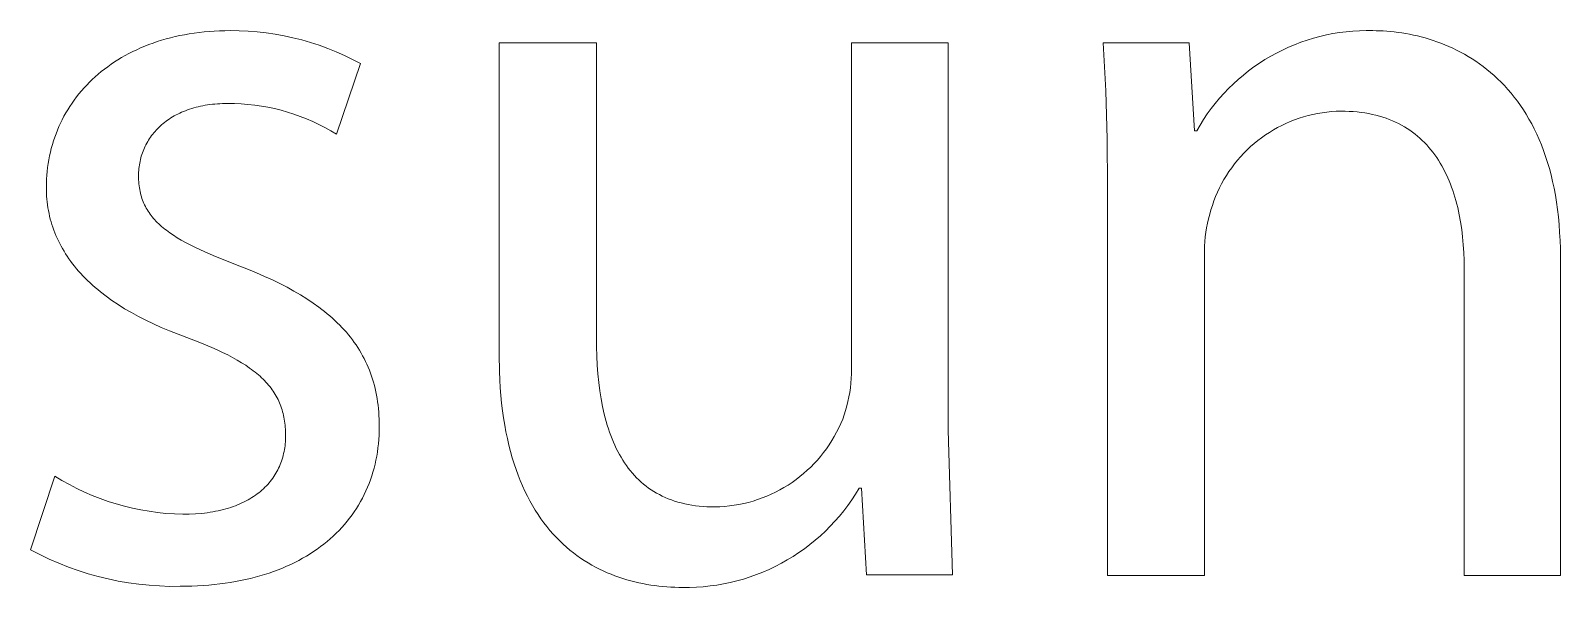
# Model space of a CAD drawing. Header units: millimetres. Extents: x 1383 to 4664, y -160 to 2132.
# Drawn here: x 3919.21 to 3964.9, y -105.34 to -88.71 of the extents above; entities that cross this region are included whole.
import ezdxf

# ---------------------------------------------------------------- set-up
doc = ezdxf.new("R2010")
doc.units = ezdxf.units.MM
doc.header["$MEASUREMENT"] = 0
doc.layers.add('Domyślny', color=7, linetype='Continuous', true_color=0x000000)

msp = doc.modelspace()

# ---------------------------------------------------------------- linework, layer by layer
at = {"layer": 'Domyślny', "color": 18, "lineweight": 15, "true_color": 0x000000}
for p, q in [((3922.87, -89.08), (3922.997, -89.036)), ((3922.997, -89.036), (3923.127, -88.996)), ((3923.127, -88.996), (3923.259, -88.957)), ((3923.259, -88.957), (3923.393, -88.921)), ((3923.393, -88.921), (3923.53, -88.888)), ((3923.53, -88.888), (3923.668, -88.858)), ((3923.668, -88.858), (3923.809, -88.83)), ((3923.809, -88.83), (3923.952, -88.805)), ((3923.952, -88.805), (3924.097, -88.783)), ((3924.097, -88.783), (3924.244, -88.763)), ((3924.244, -88.763), (3924.393, -88.747)), ((3924.393, -88.747), (3924.544, -88.733)), ((3924.544, -88.733), (3924.697, -88.723)), ((3924.697, -88.723), (3924.853, -88.715)), ((3924.853, -88.715), (3925.01, -88.71)), ((3925.01, -88.71), (3925.169, -88.709)), ((3925.169, -88.709), (3925.44, -88.712)), ((3925.44, -88.712), (3925.711, -88.724)), ((3925.711, -88.724), (3925.981, -88.746)), ((3925.981, -88.746), (3926.251, -88.776)), ((3926.251, -88.776), (3926.519, -88.816)), ((3926.519, -88.816), (3926.785, -88.864)), ((3926.785, -88.864), (3927.05, -88.922)), ((3927.05, -88.922), (3927.313, -88.988)), ((3927.313, -88.988), (3927.573, -89.063)), ((3927.573, -89.063), (3927.831, -89.147)), ((3933.204, -98.378), (3933.204, -89.069)), ((3933.204, -89.069), (3936.111, -89.069)), ((3936.111, -89.069), (3936.111, -97.876)), ((3943.726, -98.826), (3943.726, -89.069)), ((3943.726, -89.069), (3946.61, -89.069)), ((3946.61, -89.069), (3946.61, -100.64)), ((3951.317, -90.507), (3951.238, -89.069)), ((3951.238, -89.069), (3953.805, -89.069)), ((3953.805, -89.069), (3953.969, -91.703)), ((3956.96, -89.128), (3957.146, -89.057)), ((3957.146, -89.057), (3957.334, -88.993)), ((3957.334, -88.993), (3957.524, -88.935)), ((3957.524, -88.935), (3957.715, -88.883)), ((3957.715, -88.883), (3957.909, -88.838)), ((3957.909, -88.838), (3958.104, -88.799)), ((3958.104, -88.799), (3958.3, -88.767)), ((3958.3, -88.767), (3958.497, -88.742)), ((3958.497, -88.742), (3958.695, -88.724)), ((3958.695, -88.724), (3958.893, -88.712)), ((3958.893, -88.712), (3959.091, -88.707)), ((3959.091, -88.707), (3959.29, -88.709)), ((3959.29, -88.709), (3959.394, -88.71)), ((3959.394, -88.71), (3959.499, -88.713)), ((3959.499, -88.713), (3959.606, -88.718)), ((3959.606, -88.718), (3959.715, -88.725)), ((3959.715, -88.725), (3959.825, -88.734)), ((3959.825, -88.734), (3959.936, -88.746)), ((3959.936, -88.746), (3960.048, -88.76)), ((3960.048, -88.76), (3960.161, -88.776)), ((3960.161, -88.776), (3960.276, -88.795)), ((3960.276, -88.795), (3960.391, -88.816)), ((3960.391, -88.816), (3960.506, -88.84)), ((3960.506, -88.84), (3960.623, -88.867)), ((3960.623, -88.867), (3960.74, -88.896)), ((3960.74, -88.896), (3960.857, -88.928)), ((3960.857, -88.928), (3960.975, -88.963)), ((3960.975, -88.963), (3961.092, -89)), ((3961.092, -89), (3961.21, -89.041)), ((3961.21, -89.041), (3961.328, -89.085)), ((3921.824, -89.579), (3921.931, -89.514)), ((3921.931, -89.514), (3922.04, -89.452)), ((3922.04, -89.452), (3922.152, -89.392)), ((3922.152, -89.392), (3922.266, -89.334)), ((3922.266, -89.334), (3922.382, -89.278)), ((3922.382, -89.278), (3922.5, -89.225)), ((3922.5, -89.225), (3922.621, -89.174)), ((3922.621, -89.174), (3922.744, -89.126)), ((3922.744, -89.126), (3922.87, -89.08)), ((3927.831, -89.147), (3928.086, -89.239)), ((3928.086, -89.239), (3928.338, -89.34)), ((3928.338, -89.34), (3928.586, -89.449)), ((3928.586, -89.449), (3928.83, -89.567)), ((3956.074, -89.575), (3956.245, -89.473)), ((3956.245, -89.473), (3956.419, -89.378)), ((3956.419, -89.378), (3956.597, -89.289)), ((3956.597, -89.289), (3956.777, -89.205)), ((3956.777, -89.205), (3956.96, -89.128)), ((3961.328, -89.085), (3961.446, -89.132)), ((3961.446, -89.132), (3961.563, -89.182)), ((3961.563, -89.182), (3961.68, -89.235)), ((3961.68, -89.235), (3961.797, -89.291)), ((3961.797, -89.291), (3961.913, -89.351)), ((3961.913, -89.351), (3962.029, -89.414)), ((3962.029, -89.414), (3962.143, -89.481)), ((3962.143, -89.481), (3962.257, -89.551)), ((3921.234, -90.01), (3921.326, -89.933)), ((3921.326, -89.933), (3921.421, -89.858)), ((3921.421, -89.858), (3921.518, -89.785)), ((3921.518, -89.785), (3921.618, -89.714)), ((3921.618, -89.714), (3921.72, -89.645)), ((3921.72, -89.645), (3921.824, -89.579)), ((3929.07, -89.692), (3928.349, -91.801)), ((3928.83, -89.567), (3929.07, -89.692)), ((3955.428, -90.036), (3955.584, -89.912)), ((3955.584, -89.912), (3955.743, -89.794)), ((3955.743, -89.794), (3955.907, -89.682)), ((3955.907, -89.682), (3956.074, -89.575)), ((3962.257, -89.551), (3962.37, -89.625)), ((3962.37, -89.625), (3962.482, -89.702)), ((3962.482, -89.702), (3962.592, -89.783)), ((3962.592, -89.783), (3962.702, -89.868)), ((3962.702, -89.868), (3962.81, -89.957)), ((3962.81, -89.957), (3962.916, -90.05)), ((3920.734, -90.509), (3920.811, -90.421)), ((3920.811, -90.421), (3920.89, -90.335)), ((3920.89, -90.335), (3920.973, -90.251)), ((3920.973, -90.251), (3921.057, -90.169)), ((3921.057, -90.169), (3921.145, -90.088)), ((3921.145, -90.088), (3921.234, -90.01)), ((3954.85, -90.58), (3954.987, -90.437)), ((3954.987, -90.437), (3955.13, -90.298)), ((3955.13, -90.298), (3955.277, -90.164)), ((3955.277, -90.164), (3955.428, -90.036)), ((3962.916, -90.05), (3963.021, -90.147)), ((3963.021, -90.147), (3963.124, -90.248)), ((3963.124, -90.248), (3963.225, -90.352)), ((3963.225, -90.352), (3963.325, -90.462)), ((3920.388, -90.972), (3920.452, -90.876)), ((3920.452, -90.876), (3920.518, -90.782)), ((3920.518, -90.782), (3920.587, -90.689)), ((3920.587, -90.689), (3920.659, -90.598)), ((3920.659, -90.598), (3920.734, -90.509)), ((3924.716, -90.901), (3924.642, -90.908)), ((3924.791, -90.894), (3924.716, -90.901)), ((3924.868, -90.89), (3924.791, -90.894)), ((3924.945, -90.886), (3924.868, -90.89)), ((3925.024, -90.884), (3924.945, -90.886)), ((3925.104, -90.883), (3925.024, -90.884)), ((3925.305, -90.886), (3925.104, -90.883)), ((3925.506, -90.895), (3925.305, -90.886)), ((3925.706, -90.91), (3925.506, -90.895)), ((3951.361, -91.946), (3951.317, -90.507)), ((3954.468, -91.037), (3954.59, -90.881)), ((3954.59, -90.881), (3954.718, -90.728)), ((3954.718, -90.728), (3954.85, -90.58)), ((3963.325, -90.462), (3963.422, -90.575)), ((3963.422, -90.575), (3963.517, -90.693)), ((3963.517, -90.693), (3963.61, -90.815)), ((3963.61, -90.815), (3963.701, -90.941)), ((3920.159, -91.369), (3920.212, -91.268)), ((3920.212, -91.268), (3920.268, -91.168)), ((3920.268, -91.168), (3920.326, -91.069)), ((3920.326, -91.069), (3920.388, -90.972)), ((3923.355, -91.349), (3923.307, -91.382)), ((3923.404, -91.317), (3923.355, -91.349)), ((3923.455, -91.286), (3923.404, -91.317)), ((3923.506, -91.256), (3923.455, -91.286)), ((3923.559, -91.228), (3923.506, -91.256)), ((3923.613, -91.2), (3923.559, -91.228)), ((3923.669, -91.173), (3923.613, -91.2)), ((3923.725, -91.147), (3923.669, -91.173)), ((3923.783, -91.123), (3923.725, -91.147)), ((3923.842, -91.099), (3923.783, -91.123)), ((3923.902, -91.077), (3923.842, -91.099)), ((3923.964, -91.055), (3923.902, -91.077)), ((3924.026, -91.035), (3923.964, -91.055)), ((3924.09, -91.016), (3924.026, -91.035)), ((3924.155, -90.998), (3924.09, -91.016)), ((3924.221, -90.982), (3924.155, -90.998)), ((3924.288, -90.966), (3924.221, -90.982)), ((3924.356, -90.952), (3924.288, -90.966)), ((3924.426, -90.939), (3924.356, -90.952)), ((3924.497, -90.928), (3924.426, -90.939)), ((3924.569, -90.917), (3924.497, -90.928)), ((3924.642, -90.908), (3924.569, -90.917)), ((3925.906, -90.933), (3925.706, -90.91)), ((3926.105, -90.962), (3925.906, -90.933)), ((3926.302, -90.997), (3926.105, -90.962)), ((3926.499, -91.039), (3926.302, -90.997)), ((3926.694, -91.087), (3926.499, -91.039)), ((3926.887, -91.142), (3926.694, -91.087)), ((3927.079, -91.203), (3926.887, -91.142)), ((3927.268, -91.27), (3927.079, -91.203)), ((3927.455, -91.344), (3927.268, -91.27)), ((3927.64, -91.423), (3927.455, -91.344)), ((3954.24, -91.363), (3954.351, -91.198)), ((3954.351, -91.198), (3954.468, -91.037)), ((3957.093, -91.325), (3956.96, -91.372)), ((3957.228, -91.282), (3957.093, -91.325)), ((3957.364, -91.245), (3957.228, -91.282)), ((3957.501, -91.211), (3957.364, -91.245)), ((3957.639, -91.183), (3957.501, -91.211)), ((3957.778, -91.159), (3957.639, -91.183)), ((3957.918, -91.14), (3957.778, -91.159)), ((3958.058, -91.126), (3957.918, -91.14)), ((3958.199, -91.117), (3958.058, -91.126)), ((3958.339, -91.113), (3958.199, -91.117)), ((3958.466, -91.114), (3958.339, -91.113)), ((3958.589, -91.119), (3958.466, -91.114)), ((3958.711, -91.126), (3958.589, -91.119)), ((3958.829, -91.137), (3958.711, -91.126)), ((3958.945, -91.151), (3958.829, -91.137)), ((3959.059, -91.167), (3958.945, -91.151)), ((3959.17, -91.187), (3959.059, -91.167)), ((3959.279, -91.209), (3959.17, -91.187)), ((3959.385, -91.234), (3959.279, -91.209)), ((3959.489, -91.262), (3959.385, -91.234)), ((3959.59, -91.293), (3959.489, -91.262)), ((3959.69, -91.326), (3959.59, -91.293)), ((3959.786, -91.362), (3959.69, -91.326)), ((3963.701, -90.941), (3963.789, -91.072)), ((3963.789, -91.072), (3963.874, -91.207)), ((3963.874, -91.207), (3963.957, -91.348)), ((3963.957, -91.348), (3964.037, -91.492)), ((3919.934, -91.895), (3919.974, -91.788)), ((3919.974, -91.788), (3920.016, -91.681)), ((3920.016, -91.681), (3920.061, -91.576)), ((3920.061, -91.576), (3920.108, -91.472)), ((3920.108, -91.472), (3920.159, -91.369)), ((3922.862, -91.801), (3922.829, -91.843)), ((3922.896, -91.758), (3922.862, -91.801)), ((3922.931, -91.717), (3922.896, -91.758)), ((3922.968, -91.677), (3922.931, -91.717)), ((3923.006, -91.637), (3922.968, -91.677)), ((3923.045, -91.598), (3923.006, -91.637)), ((3923.086, -91.56), (3923.045, -91.598)), ((3923.128, -91.522), (3923.086, -91.56)), ((3923.171, -91.486), (3923.128, -91.522)), ((3923.215, -91.45), (3923.171, -91.486)), ((3923.26, -91.416), (3923.215, -91.45)), ((3923.307, -91.382), (3923.26, -91.416)), ((3927.822, -91.509), (3927.64, -91.423)), ((3928.001, -91.6), (3927.822, -91.509)), ((3928.176, -91.698), (3928.001, -91.6)), ((3928.349, -91.801), (3928.176, -91.698)), ((3953.969, -91.703), (3954.035, -91.703)), ((3954.035, -91.703), (3954.134, -91.531)), ((3954.134, -91.531), (3954.24, -91.363)), ((3956.204, -91.748), (3956.086, -91.825)), ((3956.324, -91.675), (3956.204, -91.748)), ((3956.447, -91.605), (3956.324, -91.675)), ((3956.572, -91.54), (3956.447, -91.605)), ((3956.7, -91.48), (3956.572, -91.54)), ((3956.829, -91.424), (3956.7, -91.48)), ((3956.96, -91.372), (3956.829, -91.424)), ((3959.881, -91.401), (3959.786, -91.362)), ((3959.973, -91.442), (3959.881, -91.401)), ((3960.063, -91.486), (3959.973, -91.442)), ((3960.15, -91.532), (3960.063, -91.486)), ((3960.235, -91.58), (3960.15, -91.532)), ((3960.318, -91.632), (3960.235, -91.58)), ((3960.399, -91.685), (3960.318, -91.632)), ((3960.478, -91.741), (3960.399, -91.685)), ((3960.554, -91.799), (3960.478, -91.741)), ((3960.628, -91.859), (3960.554, -91.799)), ((3964.037, -91.492), (3964.115, -91.642)), ((3964.115, -91.642), (3964.189, -91.796)), ((3964.189, -91.796), (3964.26, -91.956)), ((3919.805, -92.337), (3919.833, -92.225)), ((3919.833, -92.225), (3919.864, -92.114)), ((3919.864, -92.114), (3919.898, -92.004)), ((3919.898, -92.004), (3919.934, -91.895)), ((3922.592, -92.259), (3922.572, -92.309)), ((3922.613, -92.211), (3922.592, -92.259)), ((3922.636, -92.163), (3922.613, -92.211)), ((3922.659, -92.115), (3922.636, -92.163)), ((3922.684, -92.068), (3922.659, -92.115)), ((3922.711, -92.022), (3922.684, -92.068)), ((3922.738, -91.976), (3922.711, -92.022)), ((3922.767, -91.931), (3922.738, -91.976)), ((3922.798, -91.887), (3922.767, -91.931)), ((3922.829, -91.843), (3922.798, -91.887)), ((3951.369, -93.385), (3951.361, -91.946)), ((3955.541, -92.271), (3955.441, -92.371)), ((3955.643, -92.174), (3955.541, -92.271)), ((3955.749, -92.081), (3955.643, -92.174)), ((3955.859, -91.992), (3955.749, -92.081)), ((3955.971, -91.907), (3955.859, -91.992)), ((3956.086, -91.825), (3955.971, -91.907)), ((3960.7, -91.922), (3960.628, -91.859)), ((3960.77, -91.987), (3960.7, -91.922)), ((3960.838, -92.054), (3960.77, -91.987)), ((3960.903, -92.123), (3960.838, -92.054)), ((3960.967, -92.194), (3960.903, -92.123)), ((3961.028, -92.267), (3960.967, -92.194)), ((3961.088, -92.343), (3961.028, -92.267)), ((3964.26, -91.956), (3964.328, -92.12)), ((3964.328, -92.12), (3964.393, -92.289)), ((3919.722, -92.795), (3919.738, -92.679)), ((3919.738, -92.679), (3919.758, -92.564)), ((3919.758, -92.564), (3919.78, -92.45)), ((3919.78, -92.45), (3919.805, -92.337)), ((3922.463, -92.72), (3922.455, -92.774)), ((3922.472, -92.667), (3922.463, -92.72)), ((3922.482, -92.615), (3922.472, -92.667)), ((3922.494, -92.562), (3922.482, -92.615)), ((3922.507, -92.511), (3922.494, -92.562)), ((3922.521, -92.459), (3922.507, -92.511)), ((3922.537, -92.409), (3922.521, -92.459)), ((3922.554, -92.358), (3922.537, -92.409)), ((3922.572, -92.309), (3922.554, -92.358)), ((3955.164, -92.69), (3955.079, -92.803)), ((3955.253, -92.581), (3955.164, -92.69)), ((3955.345, -92.474), (3955.253, -92.581)), ((3955.441, -92.371), (3955.345, -92.474)), ((3961.145, -92.42), (3961.088, -92.343)), ((3961.201, -92.499), (3961.145, -92.42)), ((3961.254, -92.58), (3961.201, -92.499)), ((3961.306, -92.663), (3961.254, -92.58)), ((3961.355, -92.747), (3961.306, -92.663)), ((3964.393, -92.289), (3964.454, -92.463)), ((3964.454, -92.463), (3964.512, -92.643)), ((3964.512, -92.643), (3964.566, -92.827)), ((3919.686, -93.266), (3919.691, -93.147)), ((3919.691, -93.147), (3919.698, -93.029)), ((3919.698, -93.029), (3919.709, -92.911)), ((3919.709, -92.911), (3919.722, -92.795)), ((3922.439, -92.991), (3922.438, -93.046)), ((3922.438, -93.046), (3922.439, -93.108)), ((3922.441, -92.936), (3922.439, -92.991)), ((3922.439, -93.108), (3922.441, -93.168)), ((3922.444, -92.882), (3922.441, -92.936)), ((3922.441, -93.168), (3922.444, -93.228)), ((3922.449, -92.828), (3922.444, -92.882)), ((3922.455, -92.774), (3922.449, -92.828)), ((3954.849, -93.157), (3954.78, -93.281)), ((3954.921, -93.037), (3954.849, -93.157)), ((3954.998, -92.918), (3954.921, -93.037)), ((3955.079, -92.803), (3954.998, -92.918)), ((3961.403, -92.834), (3961.355, -92.747)), ((3961.448, -92.922), (3961.403, -92.834)), ((3961.492, -93.011), (3961.448, -92.922)), ((3961.534, -93.103), (3961.492, -93.011)), ((3961.574, -93.196), (3961.534, -93.103)), ((3964.566, -92.827), (3964.616, -93.017)), ((3964.616, -93.017), (3964.663, -93.213)), ((3919.685, -93.385), (3919.686, -93.266)), ((3919.686, -93.474), (3919.685, -93.385)), ((3919.688, -93.562), (3919.686, -93.474)), ((3919.693, -93.65), (3919.688, -93.562)), ((3922.444, -93.228), (3922.449, -93.286)), ((3922.449, -93.286), (3922.455, -93.343)), ((3922.455, -93.343), (3922.463, -93.4)), ((3922.463, -93.4), (3922.472, -93.455)), ((3922.472, -93.455), (3922.483, -93.51)), ((3922.483, -93.51), (3922.495, -93.563)), ((3922.495, -93.563), (3922.508, -93.616)), ((3922.508, -93.616), (3922.523, -93.668)), ((3951.369, -104.978), (3951.369, -93.385)), ((3954.656, -93.534), (3954.6, -93.663)), ((3954.716, -93.406), (3954.656, -93.534)), ((3954.78, -93.281), (3954.716, -93.406)), ((3961.612, -93.29), (3961.574, -93.196)), ((3961.648, -93.387), (3961.612, -93.29)), ((3961.683, -93.484), (3961.648, -93.387)), ((3961.716, -93.583), (3961.683, -93.484)), ((3961.746, -93.684), (3961.716, -93.583)), ((3964.663, -93.213), (3964.706, -93.413)), ((3964.706, -93.413), (3964.744, -93.619)), ((3964.744, -93.619), (3964.779, -93.831)), ((3919.7, -93.738), (3919.693, -93.65)), ((3919.709, -93.825), (3919.7, -93.738)), ((3919.72, -93.911), (3919.709, -93.825)), ((3919.733, -93.997), (3919.72, -93.911)), ((3919.748, -94.082), (3919.733, -93.997)), ((3919.765, -94.167), (3919.748, -94.082)), ((3922.523, -93.668), (3922.539, -93.719)), ((3922.539, -93.719), (3922.557, -93.769)), ((3922.557, -93.769), (3922.576, -93.819)), ((3922.576, -93.819), (3922.597, -93.867)), ((3922.597, -93.867), (3922.619, -93.915)), ((3922.619, -93.915), (3922.642, -93.962)), ((3922.642, -93.962), (3922.667, -94.009)), ((3922.667, -94.009), (3922.694, -94.055)), ((3922.694, -94.055), (3922.722, -94.1)), ((3922.722, -94.1), (3922.751, -94.144)), ((3954.461, -94.063), (3954.422, -94.194)), ((3954.503, -93.928), (3954.461, -94.063)), ((3954.549, -93.795), (3954.503, -93.928)), ((3954.6, -93.663), (3954.549, -93.795)), ((3961.776, -93.786), (3961.746, -93.684)), ((3961.803, -93.889), (3961.776, -93.786)), ((3961.829, -93.993), (3961.803, -93.889)), ((3961.853, -94.099), (3961.829, -93.993)), ((3961.875, -94.206), (3961.853, -94.099)), ((3964.779, -93.831), (3964.809, -94.048)), ((3964.809, -94.048), (3964.835, -94.271)), ((3919.784, -94.251), (3919.765, -94.167)), ((3919.804, -94.335), (3919.784, -94.251)), ((3919.827, -94.418), (3919.804, -94.335)), ((3919.852, -94.501), (3919.827, -94.418)), ((3919.879, -94.583), (3919.852, -94.501)), ((3922.751, -94.144), (3922.782, -94.188)), ((3922.782, -94.188), (3922.814, -94.231)), ((3922.814, -94.231), (3922.848, -94.274)), ((3922.848, -94.274), (3922.883, -94.316)), ((3922.883, -94.316), (3922.92, -94.358)), ((3922.92, -94.358), (3922.959, -94.399)), ((3922.959, -94.399), (3922.998, -94.439)), ((3922.998, -94.439), (3923.04, -94.479)), ((3923.04, -94.479), (3923.082, -94.519)), ((3923.082, -94.519), (3923.127, -94.558)), ((3923.127, -94.558), (3923.173, -94.597)), ((3954.356, -94.461), (3954.33, -94.596)), ((3954.387, -94.327), (3954.356, -94.461)), ((3954.422, -94.194), (3954.387, -94.327)), ((3961.915, -94.424), (3961.875, -94.206)), ((3961.948, -94.646), (3961.915, -94.424)), ((3964.835, -94.271), (3964.856, -94.499)), ((3964.856, -94.499), (3964.873, -94.734)), ((3919.908, -94.665), (3919.879, -94.583)), ((3919.939, -94.746), (3919.908, -94.665)), ((3919.972, -94.826), (3919.939, -94.746)), ((3920.007, -94.906), (3919.972, -94.826)), ((3920.044, -94.986), (3920.007, -94.906)), ((3920.083, -95.064), (3920.044, -94.986)), ((3923.173, -94.597), (3923.22, -94.635)), ((3923.22, -94.635), (3923.269, -94.673)), ((3923.269, -94.673), (3923.319, -94.711)), ((3923.319, -94.711), (3923.371, -94.748)), ((3923.371, -94.748), (3923.48, -94.822)), ((3923.48, -94.822), (3923.594, -94.894)), ((3923.594, -94.894), (3923.715, -94.966)), ((3923.715, -94.966), (3923.843, -95.037)), ((3954.277, -95.005), (3954.268, -95.142)), ((3954.29, -94.868), (3954.277, -95.005)), ((3954.308, -94.732), (3954.29, -94.868)), ((3954.33, -94.596), (3954.308, -94.732)), ((3961.975, -94.872), (3961.948, -94.646)), ((3961.996, -95.102), (3961.975, -94.872)), ((3964.873, -94.734), (3964.885, -94.974)), ((3964.885, -94.974), (3964.893, -95.22)), ((3920.124, -95.143), (3920.083, -95.064)), ((3920.168, -95.22), (3920.124, -95.143)), ((3920.213, -95.297), (3920.168, -95.22)), ((3920.26, -95.374), (3920.213, -95.297)), ((3920.309, -95.449), (3920.26, -95.374)), ((3920.361, -95.524), (3920.309, -95.449)), ((3923.843, -95.037), (3923.976, -95.107)), ((3923.976, -95.107), (3924.116, -95.178)), ((3924.116, -95.178), (3924.414, -95.317)), ((3924.414, -95.317), (3924.738, -95.458)), ((3924.738, -95.458), (3925.464, -95.745)), ((3954.268, -95.142), (3954.264, -95.28)), ((3954.264, -95.28), (3954.264, -95.417)), ((3954.264, -95.417), (3954.264, -104.978)), ((3962.01, -95.335), (3961.996, -95.102)), ((3962.019, -95.571), (3962.01, -95.335)), ((3964.893, -95.22), (3964.895, -95.472)), ((3920.414, -95.599), (3920.361, -95.524)), ((3920.47, -95.673), (3920.414, -95.599)), ((3920.528, -95.746), (3920.47, -95.673)), ((3920.587, -95.819), (3920.528, -95.746)), ((3920.649, -95.891), (3920.587, -95.819)), ((3920.713, -95.962), (3920.649, -95.891)), ((3925.464, -95.745), (3925.719, -95.844)), ((3925.719, -95.844), (3925.965, -95.946)), ((3962.022, -95.811), (3962.019, -95.571)), ((3962.022, -104.978), (3962.022, -95.811)), ((3964.895, -95.472), (3964.895, -104.978)), ((3920.779, -96.033), (3920.713, -95.962)), ((3920.847, -96.103), (3920.779, -96.033)), ((3920.917, -96.173), (3920.847, -96.103)), ((3920.989, -96.241), (3920.917, -96.173)), ((3921.064, -96.309), (3920.989, -96.241)), ((3921.14, -96.377), (3921.064, -96.309)), ((3921.219, -96.444), (3921.14, -96.377)), ((3925.965, -95.946), (3926.203, -96.049)), ((3926.203, -96.049), (3926.434, -96.155)), ((3926.434, -96.155), (3926.656, -96.263)), ((3926.656, -96.263), (3926.871, -96.374)), ((3926.871, -96.374), (3927.078, -96.487)), ((3921.299, -96.51), (3921.219, -96.444)), ((3921.467, -96.64), (3921.299, -96.51)), ((3921.643, -96.767), (3921.467, -96.64)), ((3921.828, -96.891), (3921.643, -96.767)), ((3927.078, -96.487), (3927.276, -96.604)), ((3927.276, -96.604), (3927.467, -96.723)), ((3927.467, -96.723), (3927.65, -96.845)), ((3922.021, -97.013), (3921.828, -96.891)), ((3922.223, -97.131), (3922.021, -97.013)), ((3922.434, -97.247), (3922.223, -97.131)), ((3922.653, -97.359), (3922.434, -97.247)), ((3927.65, -96.845), (3927.825, -96.97)), ((3927.825, -96.97), (3927.909, -97.033)), ((3927.909, -97.033), (3927.991, -97.098)), ((3927.991, -97.098), (3928.072, -97.163)), ((3928.072, -97.163), (3928.15, -97.23)), ((3928.15, -97.23), (3928.227, -97.297)), ((3928.227, -97.297), (3928.301, -97.365)), ((3922.881, -97.469), (3922.653, -97.359)), ((3923.118, -97.575), (3922.881, -97.469)), ((3923.363, -97.679), (3923.118, -97.575)), ((3923.617, -97.779), (3923.363, -97.679)), ((3928.301, -97.365), (3928.373, -97.434)), ((3928.373, -97.434), (3928.444, -97.504)), ((3928.444, -97.504), (3928.512, -97.575)), ((3928.512, -97.575), (3928.578, -97.646)), ((3928.578, -97.646), (3928.643, -97.719)), ((3928.643, -97.719), (3928.705, -97.793)), ((3923.88, -97.876), (3923.617, -97.779)), ((3924.266, -98.023), (3923.88, -97.876)), ((3924.622, -98.171), (3924.266, -98.023)), ((3924.788, -98.245), (3924.622, -98.171)), ((3928.705, -97.793), (3928.765, -97.867)), ((3928.765, -97.867), (3928.823, -97.943)), ((3928.823, -97.943), (3928.88, -98.02)), ((3928.88, -98.02), (3928.934, -98.097)), ((3928.934, -98.097), (3928.986, -98.176)), ((3928.986, -98.176), (3929.036, -98.256)), ((3936.111, -97.876), (3936.113, -98.156)), ((3936.113, -98.156), (3936.122, -98.429)), ((3924.948, -98.32), (3924.788, -98.245)), ((3925.1, -98.395), (3924.948, -98.32)), ((3925.244, -98.472), (3925.1, -98.395)), ((3925.382, -98.548), (3925.244, -98.472)), ((3925.513, -98.626), (3925.382, -98.548)), ((3925.637, -98.705), (3925.513, -98.626)), ((3929.036, -98.256), (3929.084, -98.337)), ((3929.084, -98.337), (3929.13, -98.419)), ((3929.13, -98.419), (3929.174, -98.502)), ((3929.174, -98.502), (3929.216, -98.586)), ((3929.216, -98.586), (3929.256, -98.672)), ((3933.213, -98.889), (3933.204, -98.378)), ((3936.122, -98.429), (3936.135, -98.697)), ((3925.755, -98.785), (3925.637, -98.705)), ((3925.811, -98.825), (3925.755, -98.785)), ((3925.865, -98.866), (3925.811, -98.825)), ((3925.918, -98.907), (3925.865, -98.866)), ((3925.969, -98.949), (3925.918, -98.907)), ((3926.019, -98.991), (3925.969, -98.949)), ((3926.067, -99.033), (3926.019, -98.991)), ((3926.113, -99.075), (3926.067, -99.033)), ((3926.158, -99.119), (3926.113, -99.075)), ((3926.201, -99.162), (3926.158, -99.119)), ((3929.256, -98.672), (3929.294, -98.758)), ((3929.294, -98.758), (3929.33, -98.846)), ((3929.33, -98.846), (3929.364, -98.935)), ((3929.364, -98.935), (3929.396, -99.025)), ((3929.396, -99.025), (3929.426, -99.116)), ((3929.426, -99.116), (3929.453, -99.209)), ((3933.224, -99.135), (3933.213, -98.889)), ((3936.135, -98.697), (3936.155, -98.959)), ((3936.155, -98.959), (3936.181, -99.214)), ((3943.708, -99.239), (3943.718, -99.102)), ((3943.718, -99.102), (3943.724, -98.964)), ((3943.724, -98.964), (3943.726, -98.826)), ((3926.243, -99.206), (3926.201, -99.162)), ((3926.283, -99.25), (3926.243, -99.206)), ((3926.322, -99.295), (3926.283, -99.25)), ((3926.359, -99.341), (3926.322, -99.295)), ((3926.395, -99.387), (3926.359, -99.341)), ((3926.429, -99.433), (3926.395, -99.387)), ((3926.461, -99.48), (3926.429, -99.433)), ((3926.492, -99.527), (3926.461, -99.48)), ((3926.522, -99.575), (3926.492, -99.527)), ((3926.55, -99.624), (3926.522, -99.575)), ((3929.453, -99.209), (3929.479, -99.303)), ((3929.479, -99.303), (3929.503, -99.398)), ((3929.503, -99.398), (3929.524, -99.494)), ((3929.524, -99.494), (3929.544, -99.592)), ((3933.239, -99.375), (3933.224, -99.135)), ((3933.257, -99.609), (3933.239, -99.375)), ((3936.181, -99.214), (3936.213, -99.462)), ((3936.213, -99.462), (3936.251, -99.704)), ((3943.649, -99.649), (3943.673, -99.513)), ((3943.673, -99.513), (3943.693, -99.377)), ((3943.693, -99.377), (3943.708, -99.239)), ((3926.577, -99.673), (3926.55, -99.624)), ((3926.603, -99.723), (3926.577, -99.673)), ((3926.627, -99.773), (3926.603, -99.723)), ((3926.649, -99.824), (3926.627, -99.773)), ((3926.67, -99.876), (3926.649, -99.824)), ((3926.69, -99.929), (3926.67, -99.876)), ((3926.709, -99.982), (3926.69, -99.929)), ((3926.726, -100.035), (3926.709, -99.982)), ((3926.741, -100.09), (3926.726, -100.035)), ((3929.544, -99.592), (3929.561, -99.691)), ((3929.561, -99.691), (3929.577, -99.791)), ((3929.577, -99.791), (3929.59, -99.892)), ((3929.59, -99.892), (3929.601, -99.995)), ((3929.601, -99.995), (3929.611, -100.1)), ((3933.28, -99.837), (3933.257, -99.609)), ((3933.307, -100.06), (3933.28, -99.837)), ((3936.251, -99.704), (3936.295, -99.938)), ((3936.295, -99.938), (3936.346, -100.166)), ((3943.551, -100.051), (3943.588, -99.918)), ((3943.588, -99.918), (3943.621, -99.784)), ((3943.621, -99.784), (3943.649, -99.649)), ((3926.756, -100.145), (3926.741, -100.09)), ((3926.769, -100.201), (3926.756, -100.145)), ((3926.781, -100.258), (3926.769, -100.201)), ((3926.791, -100.315), (3926.781, -100.258)), ((3926.8, -100.373), (3926.791, -100.315)), ((3926.808, -100.432), (3926.8, -100.373)), ((3926.815, -100.492), (3926.808, -100.432)), ((3926.82, -100.553), (3926.815, -100.492)), ((3929.611, -100.1), (3929.618, -100.205)), ((3929.618, -100.205), (3929.623, -100.312)), ((3929.623, -100.312), (3929.626, -100.421)), ((3929.626, -100.421), (3929.627, -100.531)), ((3933.338, -100.277), (3933.307, -100.06)), ((3933.372, -100.489), (3933.338, -100.277)), ((3933.41, -100.694), (3933.372, -100.489)), ((3936.346, -100.166), (3936.374, -100.276)), ((3936.374, -100.276), (3936.404, -100.385)), ((3936.404, -100.385), (3936.435, -100.492)), ((3936.435, -100.492), (3936.468, -100.597)), ((3943.347, -100.576), (3943.408, -100.445)), ((3943.408, -100.445), (3943.464, -100.312)), ((3943.464, -100.312), (3943.509, -100.182)), ((3943.509, -100.182), (3943.551, -100.051)), ((3926.825, -100.614), (3926.82, -100.553)), ((3926.824, -100.986), (3926.827, -100.926)), ((3926.828, -100.677), (3926.825, -100.614)), ((3926.827, -100.926), (3926.829, -100.865)), ((3926.83, -100.74), (3926.828, -100.677)), ((3926.829, -100.865), (3926.83, -100.804)), ((3926.83, -100.804), (3926.83, -100.74)), ((3929.613, -100.919), (3929.602, -101.045)), ((3929.621, -100.791), (3929.613, -100.919)), ((3929.626, -100.661), (3929.621, -100.791)), ((3929.627, -100.531), (3929.626, -100.661)), ((3933.452, -100.895), (3933.41, -100.694)), ((3933.497, -101.09), (3933.452, -100.895)), ((3936.468, -100.597), (3936.503, -100.7)), ((3936.503, -100.7), (3936.539, -100.802)), ((3936.539, -100.802), (3936.578, -100.901)), ((3936.578, -100.901), (3936.618, -100.998)), ((3943.139, -100.955), (3943.213, -100.831)), ((3943.213, -100.831), (3943.282, -100.705)), ((3943.282, -100.705), (3943.347, -100.576)), ((3946.61, -100.64), (3946.742, -104.967)), ((3926.742, -101.452), (3926.758, -101.396)), ((3926.758, -101.396), (3926.771, -101.339)), ((3926.771, -101.339), (3926.784, -101.281)), ((3926.784, -101.281), (3926.795, -101.223)), ((3926.795, -101.223), (3926.804, -101.165)), ((3926.804, -101.165), (3926.812, -101.106)), ((3926.812, -101.106), (3926.819, -101.046)), ((3926.819, -101.046), (3926.824, -100.986)), ((3929.57, -101.295), (3929.55, -101.418)), ((3929.588, -101.171), (3929.57, -101.295)), ((3929.602, -101.045), (3929.588, -101.171)), ((3933.546, -101.279), (3933.497, -101.09)), ((3933.597, -101.464), (3933.546, -101.279)), ((3936.618, -100.998), (3936.66, -101.093)), ((3936.66, -101.093), (3936.703, -101.186)), ((3936.703, -101.186), (3936.749, -101.276)), ((3936.749, -101.276), (3936.797, -101.365)), ((3936.797, -101.365), (3936.846, -101.452)), ((3942.803, -101.424), (3942.893, -101.311)), ((3942.893, -101.311), (3942.979, -101.196)), ((3942.979, -101.196), (3943.061, -101.077)), ((3943.061, -101.077), (3943.139, -100.955)), ((3926.567, -101.879), (3926.594, -101.828)), ((3926.594, -101.828), (3926.62, -101.777)), ((3926.62, -101.777), (3926.644, -101.724)), ((3926.644, -101.724), (3926.667, -101.671)), ((3926.667, -101.671), (3926.688, -101.617)), ((3926.688, -101.617), (3926.707, -101.563)), ((3926.707, -101.563), (3926.726, -101.508)), ((3926.726, -101.508), (3926.742, -101.452)), ((3929.47, -101.777), (3929.437, -101.894)), ((3929.5, -101.659), (3929.47, -101.777)), ((3929.526, -101.539), (3929.5, -101.659)), ((3929.55, -101.418), (3929.526, -101.539)), ((3933.653, -101.643), (3933.597, -101.464)), ((3933.711, -101.817), (3933.653, -101.643)), ((3933.772, -101.985), (3933.711, -101.817)), ((3936.846, -101.452), (3936.897, -101.536)), ((3936.897, -101.536), (3936.95, -101.618)), ((3936.95, -101.618), (3937.006, -101.698)), ((3937.006, -101.698), (3937.063, -101.776)), ((3937.063, -101.776), (3937.122, -101.851)), ((3937.122, -101.851), (3937.183, -101.924)), ((3942.297, -101.937), (3942.405, -101.841)), ((3942.405, -101.841), (3942.51, -101.742)), ((3942.51, -101.742), (3942.611, -101.64)), ((3942.611, -101.64), (3942.709, -101.533)), ((3942.709, -101.533), (3942.803, -101.424)), ((3919.215, -104.213), (3919.936, -102.017)), ((3919.936, -102.017), (3920.152, -102.147)), ((3920.152, -102.147), (3920.373, -102.269)), ((3920.373, -102.269), (3920.597, -102.384)), ((3926.213, -102.347), (3926.255, -102.304)), ((3926.255, -102.304), (3926.296, -102.26)), ((3926.296, -102.26), (3926.335, -102.215)), ((3926.335, -102.215), (3926.373, -102.17)), ((3926.373, -102.17), (3926.409, -102.123)), ((3926.409, -102.123), (3926.444, -102.076)), ((3926.444, -102.076), (3926.477, -102.028)), ((3926.477, -102.028), (3926.508, -101.979)), ((3926.508, -101.979), (3926.538, -101.93)), ((3926.538, -101.93), (3926.567, -101.879)), ((3929.321, -102.237), (3929.276, -102.347)), ((3929.363, -102.124), (3929.321, -102.237)), ((3929.402, -102.01), (3929.363, -102.124)), ((3929.437, -101.894), (3929.402, -102.01)), ((3933.837, -102.149), (3933.772, -101.985)), ((3933.904, -102.308), (3933.837, -102.149)), ((3933.975, -102.462), (3933.904, -102.308)), ((3937.183, -101.924), (3937.246, -101.995)), ((3937.246, -101.995), (3937.311, -102.063)), ((3937.311, -102.063), (3937.378, -102.129)), ((3937.378, -102.129), (3937.447, -102.193)), ((3937.447, -102.193), (3937.519, -102.254)), ((3937.519, -102.254), (3937.592, -102.312)), ((3937.592, -102.312), (3937.668, -102.369)), ((3941.711, -102.355), (3941.834, -102.28)), ((3941.834, -102.28), (3941.954, -102.2)), ((3941.954, -102.2), (3942.071, -102.116)), ((3942.071, -102.116), (3942.186, -102.029)), ((3942.186, -102.029), (3942.297, -101.937)), ((3920.597, -102.384), (3920.826, -102.492)), ((3920.826, -102.492), (3921.057, -102.592)), ((3921.057, -102.592), (3921.292, -102.684)), ((3921.292, -102.684), (3921.53, -102.768)), ((3921.53, -102.768), (3921.771, -102.844)), ((3925.588, -102.786), (3925.648, -102.755)), ((3925.648, -102.755), (3925.707, -102.723)), ((3925.707, -102.723), (3925.765, -102.69)), ((3925.765, -102.69), (3925.821, -102.656)), ((3925.821, -102.656), (3925.875, -102.621)), ((3925.875, -102.621), (3925.928, -102.585)), ((3925.928, -102.585), (3925.98, -102.548)), ((3925.98, -102.548), (3926.029, -102.509)), ((3926.029, -102.509), (3926.078, -102.47)), ((3926.078, -102.47), (3926.124, -102.43)), ((3926.124, -102.43), (3926.17, -102.389)), ((3926.17, -102.389), (3926.213, -102.347)), ((3929.067, -102.775), (3929.008, -102.878)), ((3929.124, -102.671), (3929.067, -102.775)), ((3929.178, -102.564), (3929.124, -102.671)), ((3929.229, -102.457), (3929.178, -102.564)), ((3929.276, -102.347), (3929.229, -102.457)), ((3934.048, -102.611), (3933.975, -102.462)), ((3934.124, -102.755), (3934.048, -102.611)), ((3934.202, -102.894), (3934.124, -102.755)), ((3937.668, -102.369), (3937.745, -102.422)), ((3937.745, -102.422), (3937.825, -102.473)), ((3937.825, -102.473), (3937.907, -102.522)), ((3937.907, -102.522), (3937.991, -102.568)), ((3937.991, -102.568), (3938.078, -102.612)), ((3938.078, -102.612), (3938.166, -102.652)), ((3938.166, -102.652), (3938.257, -102.691)), ((3938.257, -102.691), (3938.35, -102.726)), ((3938.35, -102.726), (3938.446, -102.759)), ((3938.446, -102.759), (3938.543, -102.789)), ((3940.649, -102.798), (3940.788, -102.759)), ((3940.788, -102.759), (3940.925, -102.715)), ((3940.925, -102.715), (3941.061, -102.667)), ((3941.061, -102.667), (3941.195, -102.614)), ((3941.195, -102.614), (3941.327, -102.556)), ((3941.327, -102.556), (3941.457, -102.493)), ((3941.457, -102.493), (3941.585, -102.427)), ((3941.585, -102.427), (3941.711, -102.355)), ((3943.737, -102.722), (3943.619, -102.889)), ((3943.849, -102.552), (3943.737, -102.722)), ((3943.955, -102.377), (3943.849, -102.552)), ((3944.021, -102.377), (3943.955, -102.377)), ((3944.174, -104.967), (3944.021, -102.377)), ((3921.771, -102.844), (3922.014, -102.911)), ((3922.014, -102.911), (3922.259, -102.971)), ((3922.259, -102.971), (3922.506, -103.022)), ((3922.506, -103.022), (3922.755, -103.065)), ((3922.755, -103.065), (3923.005, -103.1)), ((3923.005, -103.1), (3923.256, -103.126)), ((3923.256, -103.126), (3923.508, -103.144)), ((3923.508, -103.144), (3923.76, -103.153)), ((3923.76, -103.153), (3923.952, -103.15)), ((3923.952, -103.15), (3924.138, -103.141)), ((3924.138, -103.141), (3924.318, -103.126)), ((3924.318, -103.126), (3924.405, -103.117)), ((3924.405, -103.117), (3924.491, -103.106)), ((3924.491, -103.106), (3924.575, -103.094)), ((3924.575, -103.094), (3924.658, -103.08)), ((3924.658, -103.08), (3924.739, -103.065)), ((3924.739, -103.065), (3924.818, -103.049)), ((3924.818, -103.049), (3924.896, -103.031)), ((3924.896, -103.031), (3924.972, -103.012)), ((3924.972, -103.012), (3925.047, -102.992)), ((3925.047, -102.992), (3925.12, -102.97)), ((3925.12, -102.97), (3925.192, -102.948)), ((3925.192, -102.948), (3925.261, -102.924)), ((3925.261, -102.924), (3925.33, -102.899)), ((3925.33, -102.899), (3925.397, -102.872)), ((3925.397, -102.872), (3925.462, -102.845)), ((3925.462, -102.845), (3925.526, -102.816)), ((3925.526, -102.816), (3925.588, -102.786)), ((3928.812, -103.175), (3928.74, -103.271)), ((3928.88, -103.078), (3928.812, -103.175)), ((3928.945, -102.978), (3928.88, -103.078)), ((3929.008, -102.878), (3928.945, -102.978)), ((3934.283, -103.029), (3934.202, -102.894)), ((3934.366, -103.159), (3934.283, -103.029)), ((3934.452, -103.285), (3934.366, -103.159)), ((3938.543, -102.789), (3938.643, -102.816)), ((3938.643, -102.816), (3938.746, -102.841)), ((3938.746, -102.841), (3938.85, -102.863)), ((3938.85, -102.863), (3938.957, -102.881)), ((3938.957, -102.881), (3939.067, -102.898)), ((3939.067, -102.898), (3939.179, -102.911)), ((3939.179, -102.911), (3939.293, -102.921)), ((3939.293, -102.921), (3939.41, -102.928)), ((3939.41, -102.928), (3939.529, -102.933)), ((3939.529, -102.933), (3939.651, -102.934)), ((3939.651, -102.934), (3939.795, -102.93)), ((3939.795, -102.93), (3939.939, -102.92)), ((3939.939, -102.92), (3940.082, -102.906)), ((3940.082, -102.906), (3940.225, -102.886)), ((3940.225, -102.886), (3940.367, -102.862)), ((3940.367, -102.862), (3940.509, -102.832)), ((3940.509, -102.832), (3940.649, -102.798)), ((3943.366, -103.21), (3943.232, -103.363)), ((3943.495, -103.051), (3943.366, -103.21)), ((3943.619, -102.889), (3943.495, -103.051)), ((3928.427, -103.634), (3928.342, -103.72)), ((3928.51, -103.546), (3928.427, -103.634)), ((3928.589, -103.456), (3928.51, -103.546)), ((3928.666, -103.364), (3928.589, -103.456)), ((3928.74, -103.271), (3928.666, -103.364)), ((3934.54, -103.406), (3934.452, -103.285)), ((3934.631, -103.523), (3934.54, -103.406)), ((3934.723, -103.636), (3934.631, -103.523)), ((3934.818, -103.744), (3934.723, -103.636)), ((3942.948, -103.657), (3942.798, -103.796)), ((3943.092, -103.512), (3942.948, -103.657)), ((3943.232, -103.363), (3943.092, -103.512)), ((3927.873, -104.121), (3927.771, -104.195)), ((3927.972, -104.045), (3927.873, -104.121)), ((3928.069, -103.967), (3927.972, -104.045)), ((3928.163, -103.887), (3928.069, -103.967)), ((3928.254, -103.805), (3928.163, -103.887)), ((3928.342, -103.72), (3928.254, -103.805)), ((3934.914, -103.848), (3934.818, -103.744)), ((3935.013, -103.948), (3934.914, -103.848)), ((3935.113, -104.044), (3935.013, -103.948)), ((3935.215, -104.135), (3935.113, -104.044)), ((3935.318, -104.223), (3935.215, -104.135)), ((3942.486, -104.059), (3942.323, -104.182)), ((3942.644, -103.93), (3942.486, -104.059)), ((3942.798, -103.796), (3942.644, -103.93)), ((3919.49, -104.356), (3919.215, -104.213)), ((3919.769, -104.491), (3919.49, -104.356)), ((3920.053, -104.615), (3919.769, -104.491)), ((3927.102, -104.593), (3926.982, -104.651)), ((3927.221, -104.532), (3927.102, -104.593)), ((3927.336, -104.469), (3927.221, -104.532)), ((3927.449, -104.404), (3927.336, -104.469)), ((3927.559, -104.336), (3927.449, -104.404)), ((3927.666, -104.267), (3927.559, -104.336)), ((3927.771, -104.195), (3927.666, -104.267)), ((3935.424, -104.307), (3935.318, -104.223)), ((3935.53, -104.387), (3935.424, -104.307)), ((3935.639, -104.464), (3935.53, -104.387)), ((3935.748, -104.536), (3935.639, -104.464)), ((3935.859, -104.605), (3935.748, -104.536)), ((3935.971, -104.671), (3935.859, -104.605)), ((3941.811, -104.518), (3941.633, -104.618)), ((3941.985, -104.412), (3941.811, -104.518)), ((3942.156, -104.3), (3941.985, -104.412)), ((3942.323, -104.182), (3942.156, -104.3)), ((3920.342, -104.729), (3920.053, -104.615)), ((3920.634, -104.834), (3920.342, -104.729)), ((3920.929, -104.928), (3920.634, -104.834)), ((3921.228, -105.012), (3920.929, -104.928)), ((3921.529, -105.086), (3921.228, -105.012)), ((3925.922, -105.034), (3925.778, -105.07)), ((3926.063, -104.994), (3925.922, -105.034)), ((3926.202, -104.953), (3926.063, -104.994)), ((3926.339, -104.908), (3926.202, -104.953)), ((3926.472, -104.862), (3926.339, -104.908)), ((3926.604, -104.813), (3926.472, -104.862)), ((3926.732, -104.761), (3926.604, -104.813)), ((3926.858, -104.708), (3926.732, -104.761)), ((3926.982, -104.651), (3926.858, -104.708)), ((3936.084, -104.733), (3935.971, -104.671)), ((3936.198, -104.791), (3936.084, -104.733)), ((3936.313, -104.846), (3936.198, -104.791)), ((3936.429, -104.898), (3936.313, -104.846)), ((3936.546, -104.947), (3936.429, -104.898)), ((3936.663, -104.992), (3936.546, -104.947)), ((3936.781, -105.034), (3936.663, -104.992)), ((3936.9, -105.073), (3936.781, -105.034)), ((3940.697, -105.025), (3940.503, -105.087)), ((3940.89, -104.956), (3940.697, -105.025)), ((3941.08, -104.881), (3940.89, -104.956)), ((3941.267, -104.8), (3941.08, -104.881)), ((3941.451, -104.712), (3941.267, -104.8)), ((3941.633, -104.618), (3941.451, -104.712)), ((3946.742, -104.967), (3944.174, -104.967)), ((3954.264, -104.978), (3951.369, -104.978)), ((3964.895, -104.978), (3962.022, -104.978)), ((3921.832, -105.149), (3921.529, -105.086)), ((3922.138, -105.202), (3921.832, -105.149)), ((3922.445, -105.244), (3922.138, -105.202)), ((3922.754, -105.275), (3922.445, -105.244)), ((3923.063, -105.296), (3922.754, -105.275)), ((3923.373, -105.306), (3923.063, -105.296)), ((3923.683, -105.305), (3923.373, -105.306)), ((3924.032, -105.3), (3923.683, -105.305)), ((3924.371, -105.282), (3924.032, -105.3)), ((3924.537, -105.27), (3924.371, -105.282)), ((3924.701, -105.254), (3924.537, -105.27)), ((3924.862, -105.236), (3924.701, -105.254)), ((3925.021, -105.215), (3924.862, -105.236)), ((3925.177, -105.191), (3925.021, -105.215)), ((3925.331, -105.165), (3925.177, -105.191)), ((3925.483, -105.136), (3925.331, -105.165)), ((3925.632, -105.104), (3925.483, -105.136)), ((3925.778, -105.07), (3925.632, -105.104)), ((3937.019, -105.11), (3936.9, -105.073)), ((3937.138, -105.143), (3937.019, -105.11)), ((3937.258, -105.173), (3937.138, -105.143)), ((3937.378, -105.201), (3937.258, -105.173)), ((3937.498, -105.226), (3937.378, -105.201)), ((3937.618, -105.248), (3937.498, -105.226)), ((3937.738, -105.268), (3937.618, -105.248)), ((3937.858, -105.285), (3937.738, -105.268)), ((3937.978, -105.299), (3937.858, -105.285)), ((3938.098, -105.311), (3937.978, -105.299)), ((3938.217, -105.321), (3938.098, -105.311)), ((3938.336, -105.329), (3938.217, -105.321)), ((3938.454, -105.334), (3938.336, -105.329)), ((3938.572, -105.337), (3938.454, -105.334)), ((3938.689, -105.338), (3938.572, -105.337)), ((3938.893, -105.338), (3938.689, -105.338)), ((3939.097, -105.331), (3938.893, -105.338)), ((3939.301, -105.316), (3939.097, -105.331)), ((3939.504, -105.295), (3939.301, -105.316)), ((3939.707, -105.267), (3939.504, -105.295)), ((3939.908, -105.232), (3939.707, -105.267)), ((3940.108, -105.19), (3939.908, -105.232)), ((3940.306, -105.142), (3940.108, -105.19)), ((3940.503, -105.087), (3940.306, -105.142))]:
    msp.add_line(p, q, dxfattribs=at)

doc.saveas('drawing.dxf')
